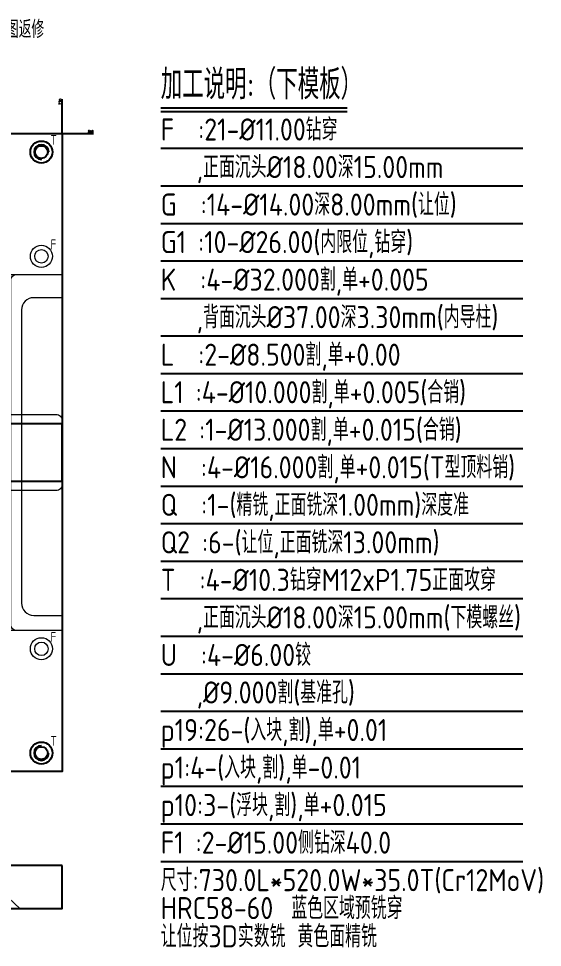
# Model space of a CAD drawing. Header units: millimetres. Extents: x 59063 to 60283, y 1408 to 2193.
# Drawn here: x 59856 to 60283, y 1415 to 2173 of the extents above; entities that cross this region are included whole.
import ezdxf
from ezdxf.enums import TextEntityAlignment as Align

# ---------------------------------------------------------------- set-up
doc = ezdxf.new("R2010")
doc.units = ezdxf.units.MM
doc.linetypes.add('DASHED', pattern=[0])
doc.layers.add('151', color=7, linetype='Continuous', true_color=0xffffff)
for name, color, linetype in [('DIE', 7, 'Continuous'), ('DIE_O', 40, 'Continuous'), ('DIE_W', 1, 'Continuous'), ('DIM', 4, 'Continuous'), ('TEXT', 4, 'Continuous')]:
    doc.layers.add(name, color=color, linetype=linetype)
doc.styles.add('gbenor', font='gbenor.shx', dxfattribs={"bigfont": 'gbcbig.shx'})
doc.styles.get("Standard").update_dxf_attribs({"font": 'txt.shx', "width": 0.85, "bigfont": 'ctxt.shx'})
doc.dimstyles.new('T-2-WX', dxfattribs={"dimtxt": 2, "dimasz": 2, "dimexe": 0.5, "dimexo": 0.5, "dimgap": 0.5, "dimtad": 1, "dimtxsty": 'Standard', "dimblk": 'OPEN30', "dimcen": 0, "dimazin": 3, "dimtfac": 1, "dimtmove": 0, "dimatfit": 3, "dimldrblk": 'OPEN30', "dimlwd": -1, "dimlwe": -1})

# ---------------------------------------------------------------- blocks, each defined once
blk = doc.blocks.new('*D7585')
at = {"layer": 'Defpoints', "color": 0}
for p in [(59891.15, 2078.96), (59911.72, 2078.96), (59161.15, 1558.96)]:
    blk.add_point(p, dxfattribs=at)
at = {"layer": 'DIM', "color": 0}
blk.add_line((59891.65, 2078.96), (59916.59, 2078.96), dxfattribs=at)
at = {"layer": 'DIM', "color": 0, "insert": (59914.4, 2080.46), "char_height": 2, "attachment_point": 5}
blk.add_mtext('520', dxfattribs=at)
blk = doc.blocks.new('_Open30')
blk = doc.blocks.new('*D7586')
at = {"layer": 'Defpoints', "color": 0}
for p in [(59891.15, 2102.18), (59891.15, 2078.96), (59161.15, 1558.96)]:
    blk.add_point(p, dxfattribs=at)
at = {"layer": 'DIM', "color": 0}
blk.add_line((59891.15, 2079.46), (59891.15, 2107.05), dxfattribs=at)
at = {"layer": 'DIM', "color": 0, "insert": (59889.65, 2104.87), "char_height": 2, "attachment_point": 5, "rotation": 90}
blk.add_mtext('730', dxfattribs=at)
blk = doc.blocks.new('*u7581')
at = {"layer": '151', "color": 11, "linetype": 'Continuous', "lineweight": 13}
blk.add_line((155.56, -29.03), (155.56, 5.97), dxfattribs=at)
at = {"layer": '151', "color": 155, "linetype": 'DASHED', "lineweight": 13}
for p, q in [((95.06, -4.89), (120.94, -29.03)), ((120.94, -29.03), (95.06, -4.89))]:
    blk.add_line(p, q, dxfattribs=at)
at = {"layer": '151', "color": 11, "linetype": 'Continuous', "lineweight": 13}
for points in [[(-574.44, 5.97), (-331.1, 5.97), (-87.77, 5.97), (155.56, 5.97)], [(-574.44, -29.03), (-331.1, -29.03), (-87.77, -29.03), (155.56, -29.03)]]:
    blk.add_open_spline(points, degree=3, dxfattribs=at)

msp = doc.modelspace()

# ---------------------------------------------------------------- linework, layer by layer
at = {"layer": 'DIE'}
msp.add_lwpolyline([(59161.147, 1558.962), (59161.147, 2078.962), (59891.147, 2078.962), (59891.147, 1558.962)], close=True, dxfattribs=at)
at = {"layer": 'DIE', "linetype": 'Continuous', "flags": 128}
msp.add_lwpolyline([(59891.147, 1482.195), (59161.147, 1482.195), (59161.147, 1447.195), (59891.147, 1447.195)], close=True, dxfattribs=at)
at = {"layer": 'DIE_O', "lineweight": 15}
for points in [[(59830.643, 1673.789, -0.4142136), (59825.643, 1678.789), (59825.643, 1959.136, -0.4142136), (59830.643, 1964.136), (59891.143, 1964.136), (59891.143, 1673.789)], [(59891.143, 1673.789), (59854.196, 1673.789, -0.4142136), (59849.196, 1678.789), (59849.196, 1959.136, -0.4142136), (59854.196, 1964.136), (59891.143, 1964.136)]]:
    msp.add_lwpolyline(points, format="xyb", close=True, dxfattribs=at)
at = {"layer": 'DIE_O', "color": 2, "linetype": 'Continuous'}
msp.add_lwpolyline([(59161.147, 1842.302), (59161.147, 1795.622), (59891.147, 1795.622), (59891.147, 1842.302)], close=True, dxfattribs=at)
at = {"layer": 'DIE_O'}
for centre, radius in [((59874.147, 2063.962), 9), ((59874.147, 2063.962), 5.15), ((59874.147, 1573.962), 9), ((59874.147, 1573.962), 5.15)]:
    msp.add_circle(centre, radius, dxfattribs=at)
at = {"layer": 'DIE_O', "lineweight": 18}
for centre, radius in [((59874.147, 1978.962), 9), ((59874.147, 1978.962), 5.5), ((59874.147, 1658.962), 9), ((59874.147, 1658.962), 5.5)]:
    msp.add_circle(centre, radius, dxfattribs=at)
at = {"layer": 'DIE_O'}
for centre, start, end in [((59874.147, 2063.962), 0, 270), ((59874.147, 1573.962), 90, 0)]:
    msp.add_arc(centre, 6, start, end, dxfattribs=at)
at = {"layer": 'DIE_W', "color": 5, "linetype": 'Continuous', "lineweight": 15}
msp.add_lwpolyline([(59857.873, 1935.192), (59857.873, 1696.198, 0.4142136), (59867.873, 1686.198), (59891.147, 1686.198), (59891.147, 1945.192), (59867.873, 1945.192, 0.4142136)], format="xyb", close=True, dxfattribs=at)
at = {"layer": 'DIE_W', "linetype": 'Continuous', "lineweight": 15}
msp.add_lwpolyline([(59759.147, 1853.962, -0.4142136), (59760.147, 1854.962), (59773.147, 1854.962, -0.4142136), (59774.147, 1853.962), (59774.147, 1850.962, 0.4142136), (59775.147, 1849.962), (59886.147, 1849.962, -0.4142136), (59891.147, 1844.962), (59891.147, 1792.962, -0.4142136), (59886.147, 1787.962), (59775.147, 1787.962, 0.4142136), (59774.147, 1786.962), (59774.147, 1783.962, -0.4142136), (59773.147, 1782.962), (59760.147, 1782.962, -0.4142136), (59759.147, 1783.962)], format="xyb", close=True, dxfattribs=at)
at = {"layer": 'TEXT', "color": 3}
for p, q in [((59971.486, 2100.07), (60123.551, 2100.07)), ((59971.486, 2096.92), (60123.551, 2096.92))]:
    msp.add_line(p, q, dxfattribs=at)
at = {"layer": 'TEXT', "color": 3, "linetype": 'Continuous'}
for p, q in [((59971.486, 2067.04), (60266.848, 2067.04)), ((59971.486, 2036.44), (60266.848, 2036.44)), ((59971.486, 2005.84), (60266.848, 2005.84)), ((59971.486, 1975.24), (60266.848, 1975.24)), ((59971.486, 1944.64), (60266.848, 1944.64)), ((59971.486, 1914.04), (60266.848, 1914.04)), ((59971.486, 1883.44), (60266.848, 1883.44)), ((59971.486, 1852.84), (60266.848, 1852.84)), ((59971.486, 1822.24), (60266.848, 1822.24)), ((59971.486, 1791.64), (60266.848, 1791.64)), ((59971.486, 1761.04), (60266.848, 1761.04)), ((59971.486, 1730.44), (60266.848, 1730.44)), ((59971.486, 1699.84), (60266.848, 1699.84)), ((59971.486, 1669.24), (60266.848, 1669.24)), ((59971.486, 1638.64), (60266.848, 1638.64)), ((59971.486, 1608.04), (60266.848, 1608.04)), ((59971.486, 1577.44), (60266.848, 1577.44)), ((59971.486, 1546.84), (60266.848, 1546.84)), ((59971.486, 1516.24), (60266.848, 1516.24)), ((59971.486, 1485.64), (60266.848, 1485.64))]:
    msp.add_line(p, q, dxfattribs=at)

# ---------------------------------------------------------------- block references
at = {"layer": 'DIE'}
msp.add_blockref('*u7581', (59735.585, 1476.225), dxfattribs=at)

# ---------------------------------------------------------------- texts
at = {"layer": 'DIE', "color": 6, "style": 'gbenor'}
msp.add_text('F1 :2-%%C15.00侧钻深40.0  未加工 出图返修', height=14.4, dxfattribs=at).set_placement((59753.195, 2164.817), align=Align.MIDDLE)
at = {"layer": 'TEXT', "color": 4, "style": 'gbenor'}
for s, height, p in [('加工说明:（下模板）', 24.3, (59971.486, 2107)), ('F  :21-%%c11.00钻穿', 18, (59971.486, 2073.34)), ('   ,正面沉头%%C18.00深15.00mm', 18, (59971.486, 2042.74)), ('G  :14-%%c14.00深8.00mm(让位)', 18, (59971.486, 2012.14)), ('G1 :10-%%c26.00(内限位,钻穿)', 18, (59971.486, 1981.54)), ('   ,背面沉头%%C37.00深3.30mm(内导柱)', 18, (59971.486, 1920.34)), ('Q2 :6-(让位,正面铣深13.00mm)', 18, (59971.486, 1736.74)), ('T  :4-%%c10.3钻穿M12xP1.75正面攻穿', 18, (59971.486, 1706.14)), ('   ,正面沉头%%C18.00深15.00mm(下模螺丝)', 18, (59971.486, 1675.54)), ('F1 :2-%%C15.00侧钻深40.0', 18, (59971.486, 1491.94)), ('尺寸:730.0L*520.0W*35.0T(Cr12MoV)', 18, (59971.486, 1461.34)), ('HRC58-60', 18, (59971.486, 1438.555)), ('蓝色区域预铣穿', 18, (60077.999, 1438.555))]:
    msp.add_text(s, height=height, dxfattribs=at).set_placement(p)
for s, p in [('T', (59884.094, 2073.909)), ('F', (59883.858, 1988.673)), ('F', (59883.858, 1668.673)), ('T', (59884.094, 1583.909))]:
    msp.add_text(s, height=8, dxfattribs=at).set_placement(p, align=Align.MIDDLE_CENTER)
at = {"layer": 'TEXT', "color": 1, "style": 'gbenor'}
for s, p in [('K  :4-%%c32.000割,单+0.005', (59971.486, 1950.94)), ('L  :2-%%C8.500割,单+0.00 ', (59971.486, 1889.74)), ('L1 :4-%%c10.000割,单+0.005(合销)', (59971.486, 1859.14)), ('L2 :1-%%c13.000割,单+0.015(合销)', (59971.486, 1828.54)), ('N  :4-%%c16.000割,单+0.015(T型顶料销)', (59971.486, 1797.94)), ('p19:26-(入块,割),单+0.01', (59971.486, 1583.74)), ('p1:4-(入块,割),单-0.01', (59971.486, 1553.14)), ('p10:3-(浮块,割),单+0.015', (59971.486, 1522.54))]:
    msp.add_text(s, height=18, dxfattribs=at).set_placement(p)
at = {"layer": 'TEXT', "color": 2, "style": 'gbenor'}
for s, p in [('Q  :1-(精铣,正面铣深1.00mm)深度准', (59971.486, 1767.34)), ('U  :4-%%c6.00铰', (59971.486, 1644.94)), ('   ,%%c9.000割(基准孔)', (59971.486, 1614.34)), ('让位按3D实数铣 黄色面精铣', (59971.486, 1415.548))]:
    msp.add_text(s, height=18, dxfattribs=at).set_placement(p)

# ---------------------------------------------------------------- dimensions: what is measured, and where the dimension line sits
at = {"layer": 'DIM'}
for offset, dtype, picture, middle in [((0, 23.219), 1, '*D7586', (59889.647, 2104.867)), ((20.571, 0), 0, '*D7585', (59914.405, 2080.462))]:
    dim = msp.add_ordinate_dim(feature_location=(59891.147, 2078.962), offset=offset, dtype=dtype, origin=(59161.147, 1558.962), dimstyle='T-2-WX', dxfattribs=at)
    dim.commit()
    dim.dimension.update_dxf_attribs({"geometry": picture, "text_midpoint": middle})

doc.saveas('drawing.dxf')
